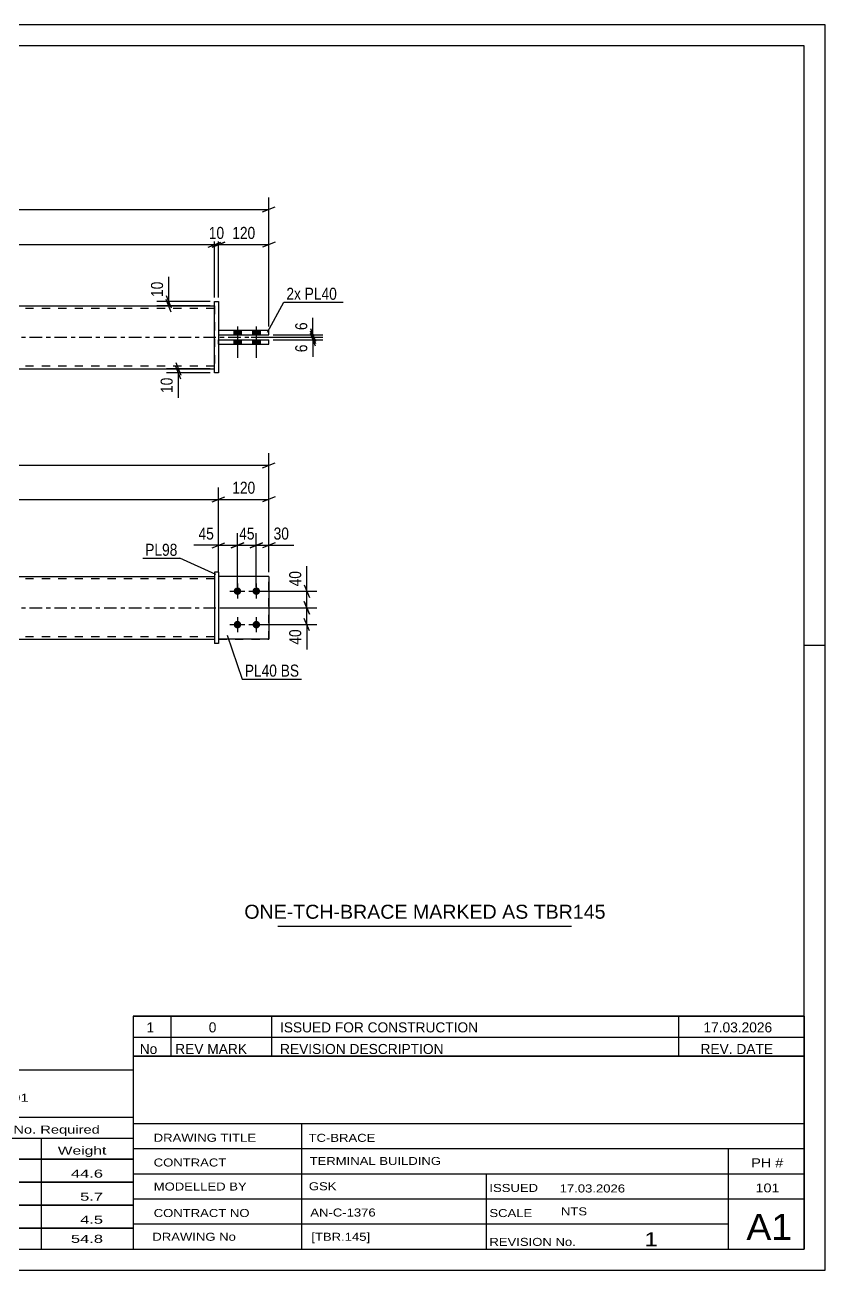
# Model space of a CAD drawing. Header units: millimetres. Extents: x 0 to 420, y 0 to 297.
# Drawn here: x 229.2 to 420, y 0 to 297 of the extents above; entities that cross this region are included whole.
import ezdxf

# ---------------------------------------------------------------- set-up
doc = ezdxf.new("R2010")
doc.units = ezdxf.units.MM
doc.linetypes.add('DXK_LINE_DOT2', pattern=[3.9198, 1.9599, -1.9599])
doc.linetypes.add('DXK_LINE_DOT3', pattern=[5.9187, 2.979, -0.9799, 0.9799, -0.9799])
doc.styles.add('Arial', font='ARIAL.TTF', dxfattribs={"height": 0.2})
doc.styles.add('Arial Narrow', font='ARIALN.TTF', dxfattribs={"height": 0.2})

# ---------------------------------------------------------------- blocks, each defined once
blk = doc.blocks.new('Unknown-580573464-1163')
at = {"color": 5, "linetype": 'Continuous'}
for p, q in [((420, 297), (0, 297)), ((420, 0), (420, 297)), ((415, 292), (5, 292)), ((415, 5), (415, 292)), ((420, 149), (415, 149)), ((5, 5), (415, 5)), ((0, 0), (420, 0))]:
    blk.add_line(p, q, dxfattribs=at)
blk = doc.blocks.new('Part-580573464-1769 - 1738')
at = {"color": 2, "linetype": 'Continuous'}
for p, q in [((287.35, 165.45), (275.35, 165.45)), ((287.35, 165.45), (287.35, 150.45)), ((287.35, 150.45), (275.35, 150.45))]:
    blk.add_line(p, q, dxfattribs=at)
at = {"color": 7, "linetype": 'DXK_LINE_DOT2'}
blk.add_line((275.35, 165.45), (275.35, 150.45), dxfattribs=at)
blk = doc.blocks.new('Part-580573464-1764 - 1738')
at = {"color": 7, "linetype": 'DXK_LINE_DOT2'}
for p, q in [((287.35, 165.45), (275.35, 165.45)), ((275.35, 165.45), (275.35, 150.45)), ((287.35, 150.45), (287.35, 165.45)), ((275.35, 150.45), (287.35, 150.45))]:
    blk.add_line(p, q, dxfattribs=at)
blk = doc.blocks.new('Part-580573464-1784 - 1738')
at = {"color": 2, "linetype": 'Continuous'}
for p, q in [((275.35, 166.45), (274.35, 166.45)), ((274.35, 166.45), (274.35, 149.45)), ((275.35, 166.45), (275.35, 149.45)), ((275.35, 149.45), (274.35, 149.45))]:
    blk.add_line(p, q, dxfattribs=at)
blk = doc.blocks.new('Part-580573464-1804 - 1738')
at = {"color": 2, "linetype": 'Continuous'}
for p, q in [((110.08, 165.45), (274.35, 165.45)), ((110.08, 150.45), (274.35, 150.45))]:
    blk.add_line(p, q, dxfattribs=at)
at = {"color": 7, "linetype": 'DXK_LINE_DOT2'}
for p, q in [((110.08, 150.45), (110.08, 165.45)), ((274.35, 164.85), (110.08, 164.85)), ((274.35, 165.45), (274.35, 150.45)), ((274.35, 151.05), (110.08, 151.05))]:
    blk.add_line(p, q, dxfattribs=at)
at = {"color": 7, "linetype": 'DXK_LINE_DOT3'}
blk.add_line((100.08, 157.95), (284.35, 157.95), dxfattribs=at)
blk = doc.blocks.new('Bolt-580573464-1805 - 1738')
at = {"linetype": 'Continuous'}
for points in [[(279.85, 162.85, -1), (279.85, 161.05, -1)], [(284.35, 162.85, -1), (284.35, 161.05, -1)], [(279.85, 154.85, -1), (279.85, 153.05, -1)], [(284.35, 154.85, -1), (284.35, 153.05, -1)]]:
    blk.add_hatch(color=1, dxfattribs=at).paths.add_polyline_path(points)
at = {"color": 1, "linetype": 'Continuous'}
for p, q in [((279.85, 163.75), (279.85, 160.15)), ((284.35, 163.75), (284.35, 160.15)), ((278.05, 161.95), (281.65, 161.95)), ((282.55, 161.95), (286.15, 161.95)), ((279.85, 155.75), (279.85, 152.15)), ((284.35, 155.75), (284.35, 152.15)), ((278.05, 153.95), (281.65, 153.95)), ((282.55, 153.95), (286.15, 153.95))]:
    blk.add_line(p, q, dxfattribs=at)
blk = doc.blocks.new('Part-580573464-1418 - 1390')
at = {"color": 2, "linetype": 'Continuous'}
for p, q in [((287.35, 224.09), (275.35, 224.09)), ((275.35, 223.09), (287.35, 223.09)), ((287.35, 223.09), (287.35, 224.09))]:
    blk.add_line(p, q, dxfattribs=at)
at = {"color": 7, "linetype": 'DXK_LINE_DOT2'}
blk.add_line((275.35, 224.09), (275.35, 223.09), dxfattribs=at)
blk = doc.blocks.new('Part-580573464-1445 - 1390')
at = {"color": 2, "linetype": 'Continuous'}
for p, q in [((110.08, 229.99), (274.35, 229.99)), ((110.08, 214.99), (274.35, 214.99))]:
    blk.add_line(p, q, dxfattribs=at)
at = {"color": 7, "linetype": 'DXK_LINE_DOT2'}
for p, q in [((110.08, 229.99), (110.08, 214.99)), ((274.35, 229.39), (110.08, 229.39)), ((274.35, 229.99), (274.35, 214.99)), ((274.35, 215.59), (110.08, 215.59))]:
    blk.add_line(p, q, dxfattribs=at)
at = {"color": 7, "linetype": 'DXK_LINE_DOT3'}
blk.add_line((100.08, 222.49), (284.35, 222.49), dxfattribs=at)
blk = doc.blocks.new('Bolt-580573464-1430 - 1390')
at = {"linetype": 'Continuous'}
for points in [[(280.75, 224.09), (278.95, 224.09), (278.95, 223.09), (280.75, 223.09)], [(280.75, 224.09), (278.95, 224.09), (278.95, 223.09), (280.75, 223.09)], [(285.25, 224.09), (283.45, 224.09), (283.45, 223.09), (285.25, 223.09)], [(285.25, 224.09), (283.45, 224.09), (283.45, 223.09), (285.25, 223.09)], [(280.75, 221.89), (278.95, 221.89), (278.95, 220.89), (280.75, 220.89)], [(280.75, 221.89), (278.95, 221.89), (278.95, 220.89), (280.75, 220.89)], [(285.25, 221.89), (283.45, 221.89), (283.45, 220.89), (285.25, 220.89)], [(285.25, 221.89), (283.45, 221.89), (283.45, 220.89), (285.25, 220.89)]]:
    blk.add_hatch(color=1, dxfattribs=at).paths.add_polyline_path(points)
at = {"color": 1, "linetype": 'Continuous'}
for p, q in [((278.95, 224.09), (278.95, 223.09)), ((278.95, 224.09), (278.95, 223.09)), ((279.85, 225.09), (279.85, 217.59)), ((279.85, 225.09), (279.85, 217.59)), ((280.75, 224.09), (280.75, 223.09)), ((280.75, 224.09), (280.75, 223.09)), ((283.45, 224.09), (283.45, 223.09)), ((283.45, 224.09), (283.45, 223.09)), ((284.35, 225.09), (284.35, 217.59)), ((284.35, 225.09), (284.35, 217.59)), ((285.25, 224.09), (285.25, 223.09)), ((285.25, 224.09), (285.25, 223.09)), ((278.95, 221.89), (278.95, 220.89)), ((278.95, 221.89), (278.95, 220.89)), ((280.75, 221.89), (280.75, 220.89)), ((280.75, 221.89), (280.75, 220.89)), ((283.45, 221.89), (283.45, 220.89)), ((283.45, 221.89), (283.45, 220.89)), ((285.25, 221.89), (285.25, 220.89)), ((285.25, 221.89), (285.25, 220.89))]:
    blk.add_line(p, q, dxfattribs=at)
blk = doc.blocks.new('Part-580573464-1457 - 1390')
at = {"color": 2, "linetype": 'Continuous'}
for p, q in [((274.35, 213.99), (274.35, 230.99)), ((274.35, 230.99), (275.35, 230.99)), ((275.35, 230.99), (275.35, 213.99)), ((275.35, 213.99), (274.35, 213.99))]:
    blk.add_line(p, q, dxfattribs=at)
blk = doc.blocks.new('Part-580573464-1462 - 1390')
at = {"color": 2, "linetype": 'Continuous'}
for p, q in [((275.35, 221.89), (287.35, 221.89)), ((275.35, 220.89), (287.35, 220.89)), ((287.35, 220.89), (287.35, 221.89))]:
    blk.add_line(p, q, dxfattribs=at)
at = {"color": 7, "linetype": 'DXK_LINE_DOT2'}
blk.add_line((275.35, 220.89), (275.35, 221.89), dxfattribs=at)
blk = doc.blocks.new('StraightDimension-580573464-1826 - 1738')
at = {"color": 7, "linetype": 'Continuous'}
for p, q in [((279.85, 162.95), (279.85, 175.74)), ((284.35, 162.95), (284.35, 175.74)), ((278.35, 172.29), (281.35, 173.49)), ((279.85, 172.89), (284.35, 172.89)), ((285.85, 173.49), (282.85, 172.29))]:
    blk.add_line(p, q, dxfattribs=at)
at = {"color": 0}
blk.add_wipeout([(284.53, 173.64), (284.53, 177.84), (279.67, 177.84), (279.67, 173.64)], dxfattribs=at)
at = {"color": 3, "style": 'Arial Narrow'}
blk.add_text('45', height=2.863, dxfattribs=at).set_placement((280.27, 174.24))
blk = doc.blocks.new('StraightDimension-580573464-1914 - 1738')
at = {"color": 7, "linetype": 'Continuous'}
for p, q in [((110.58, 184.43), (107.58, 183.23)), ((109.08, 158.95), (109.08, 186.68)), ((273.85, 183.23), (276.85, 184.43)), ((275.35, 166.45), (275.35, 186.68)), ((109.08, 183.83), (275.35, 183.83))]:
    blk.add_line(p, q, dxfattribs=at)
at = {"color": 0}
blk.add_wipeout([(196.47, 184.58), (196.47, 188.78), (187.96, 188.78), (187.96, 184.58)], dxfattribs=at)
at = {"color": 3, "style": 'Arial Narrow'}
blk.add_text('1663', height=2.863, dxfattribs=at).set_placement((188.56, 185.18))
blk = doc.blocks.new('StraightDimension-580573464-1876 - 1738')
at = {"color": 7, "linetype": 'Continuous'}
for p, q in [((295.8, 163.45), (297, 160.45)), ((285.35, 161.95), (298.8, 161.95)), ((296.4, 157.95), (296.4, 161.95)), ((276.35, 157.95), (298.8, 157.95)), ((297, 156.45), (295.8, 159.45))]:
    blk.add_line(p, q, dxfattribs=at)
at = {"color": 0}
blk.add_wipeout([(295.65, 167.34), (291.45, 167.34), (291.45, 162.48), (295.65, 162.48)], dxfattribs=at)
at = {"color": 7, "linetype": 'Continuous'}
blk.add_line((296.4, 161.95), (296.4, 167.86), dxfattribs=at)
blk.add_line((296.4, 161.95), (296.4, 167.86), dxfattribs=at)
at = {"color": 3, "style": 'Arial Narrow'}
blk.add_text('40', height=2.863, rotation=90.0002, dxfattribs=at).set_placement((295.05, 163.08))
blk = doc.blocks.new('StraightDimension-580573464-1810 - 1738')
at = {"color": 7, "linetype": 'Continuous'}
for p, q in [((284.35, 162.95), (284.35, 175.74)), ((287.35, 166.45), (287.35, 175.74)), ((282.85, 172.29), (285.85, 173.49)), ((284.35, 172.89), (287.35, 172.89)), ((288.85, 173.49), (285.85, 172.29))]:
    blk.add_line(p, q, dxfattribs=at)
at = {"color": 0}
blk.add_wipeout([(292.73, 173.64), (292.73, 177.84), (287.88, 177.84), (287.88, 173.64)], dxfattribs=at)
at = {"color": 7, "linetype": 'Continuous'}
blk.add_line((287.35, 172.89), (293.26, 172.89), dxfattribs=at)
blk.add_line((287.35, 172.89), (293.26, 172.89), dxfattribs=at)
at = {"color": 3, "style": 'Arial Narrow'}
blk.add_text('30', height=2.863, dxfattribs=at).set_placement((288.48, 174.24))
blk = doc.blocks.new('StraightDimension-580573464-1839 - 1738')
at = {"color": 7, "linetype": 'Continuous'}
for p, q in [((275.35, 166.45), (275.35, 175.74)), ((279.85, 162.95), (279.85, 175.74)), ((273.85, 172.29), (276.85, 173.49)), ((275.35, 172.89), (279.85, 172.89)), ((281.35, 173.49), (278.35, 172.29))]:
    blk.add_line(p, q, dxfattribs=at)
at = {"color": 0}
blk.add_wipeout([(274.83, 173.64), (274.83, 177.84), (269.97, 177.84), (269.97, 173.64)], dxfattribs=at)
at = {"color": 7, "linetype": 'Continuous'}
blk.add_line((275.35, 172.89), (269.44, 172.89), dxfattribs=at)
blk.add_line((275.35, 172.89), (269.44, 172.89), dxfattribs=at)
at = {"color": 3, "style": 'Arial Narrow'}
blk.add_text('45', height=2.863, dxfattribs=at).set_placement((270.57, 174.24))
blk = doc.blocks.new('StraightDimension-580573464-1856 - 1738')
at = {"color": 7, "linetype": 'Continuous'}
for p, q in [((97.08, 166.45), (97.08, 194.83)), ((287.35, 166.45), (287.35, 194.83)), ((98.58, 192.58), (95.58, 191.38)), ((97.08, 191.98), (287.35, 191.98)), ((285.85, 191.38), (288.85, 192.58))]:
    blk.add_line(p, q, dxfattribs=at)
at = {"color": 0}
blk.add_wipeout([(196.47, 192.73), (196.47, 196.93), (187.96, 196.93), (187.96, 192.73)], dxfattribs=at)
at = {"color": 3, "style": 'Arial Narrow'}
blk.add_text('1903', height=2.863, dxfattribs=at).set_placement((188.56, 193.33))
blk = doc.blocks.new('StraightDimension-580573464-1885 - 1738')
at = {"color": 7, "linetype": 'Continuous'}
for p, q in [((276.35, 157.95), (298.8, 157.95)), ((295.8, 159.45), (297, 156.45)), ((296.4, 153.95), (296.4, 157.95)), ((297, 152.45), (295.8, 155.45)), ((285.35, 153.95), (298.8, 153.95))]:
    blk.add_line(p, q, dxfattribs=at)
at = {"color": 0}
blk.add_wipeout([(295.65, 153.43), (291.45, 153.43), (291.45, 148.57), (295.65, 148.57)], dxfattribs=at)
at = {"color": 7, "linetype": 'Continuous'}
blk.add_line((296.4, 153.95), (296.4, 148.05), dxfattribs=at)
blk.add_line((296.4, 153.95), (296.4, 148.05), dxfattribs=at)
at = {"color": 3, "style": 'Arial Narrow'}
blk.add_text('40', height=2.863, rotation=90.0002, dxfattribs=at).set_placement((295.05, 149.17))
blk = doc.blocks.new('StraightDimension-580573464-1895 - 1738')
at = {"color": 7, "linetype": 'Continuous'}
for p, q in [((273.85, 183.23), (276.85, 184.43)), ((275.35, 166.45), (275.35, 186.68)), ((288.85, 184.43), (285.85, 183.23)), ((287.35, 166.45), (287.35, 186.68)), ((275.35, 183.83), (287.35, 183.83))]:
    blk.add_line(p, q, dxfattribs=at)
at = {"color": 0}
blk.add_wipeout([(284.69, 184.58), (284.69, 188.78), (278.01, 188.78), (278.01, 184.58)], dxfattribs=at)
at = {"color": 3, "style": 'Arial Narrow'}
blk.add_text('120', height=2.863, dxfattribs=at).set_placement((278.61, 185.18))
blk = doc.blocks.new('StraightDimension-580573464-1552 - 1390')
at = {"color": 7, "linetype": 'Continuous'}
for p, q in [((262.85, 232.49), (264.05, 229.49)), ((273.35, 230.99), (260.6, 230.99)), ((273.35, 229.99), (260.6, 229.99)), ((264.05, 228.49), (262.85, 231.49)), ((263.45, 229.99), (263.45, 230.99))]:
    blk.add_line(p, q, dxfattribs=at)
at = {"color": 0}
blk.add_wipeout([(262.7, 236.37), (258.5, 236.37), (258.5, 231.51), (262.7, 231.51)], dxfattribs=at)
at = {"color": 7, "linetype": 'Continuous'}
blk.add_line((263.45, 230.99), (263.45, 236.89), dxfattribs=at)
blk.add_line((263.45, 230.99), (263.45, 236.89), dxfattribs=at)
at = {"color": 3, "style": 'Arial Narrow'}
blk.add_text('10', height=2.863, rotation=90.0002, dxfattribs=at).set_placement((262.1, 232.11))
blk = doc.blocks.new('StraightDimension-580573464-1538 - 1390')
at = {"color": 7, "linetype": 'Continuous'}
for p, q in [((273.35, 214.99), (262.9, 214.99)), ((273.35, 213.99), (262.9, 213.99)), ((265.15, 216.49), (266.35, 213.49)), ((266.35, 212.49), (265.15, 215.49)), ((265.75, 213.99), (265.75, 214.99))]:
    blk.add_line(p, q, dxfattribs=at)
at = {"color": 0}
blk.add_wipeout([(265, 213.46), (260.8, 213.46), (260.8, 208.61), (265, 208.61)], dxfattribs=at)
at = {"color": 7, "linetype": 'Continuous'}
blk.add_line((265.75, 213.99), (265.75, 208.08), dxfattribs=at)
blk.add_line((265.75, 213.99), (265.75, 208.08), dxfattribs=at)
at = {"color": 3, "style": 'Arial Narrow'}
blk.add_text('10', height=2.863, rotation=90.0002, dxfattribs=at).set_placement((264.4, 209.21))
blk = doc.blocks.new('StraightDimension-580573464-1567 - 1390')
at = {"color": 7, "linetype": 'Continuous'}
for p, q in [((97.08, 225.09), (97.08, 255.86)), ((287.35, 225.09), (287.35, 255.86)), ((98.58, 253.61), (95.58, 252.41)), ((97.08, 253.01), (287.35, 253.01)), ((285.85, 252.41), (288.85, 253.61))]:
    blk.add_line(p, q, dxfattribs=at)
at = {"color": 0}
blk.add_wipeout([(196.47, 253.76), (196.47, 257.96), (187.96, 257.96), (187.96, 253.76)], dxfattribs=at)
at = {"color": 3, "style": 'Arial Narrow'}
blk.add_text('1903', height=2.863, dxfattribs=at).set_placement((188.56, 254.36))
blk = doc.blocks.new('StraightDimension-580573464-1578 - 1390')
at = {"color": 7, "linetype": 'Continuous'}
for p, q in [((275.35, 231.99), (275.35, 247.45)), ((287.35, 225.09), (287.35, 247.45)), ((273.85, 244), (276.85, 245.2)), ((275.35, 244.6), (287.35, 244.6)), ((288.85, 245.2), (285.85, 244))]:
    blk.add_line(p, q, dxfattribs=at)
at = {"color": 0}
blk.add_wipeout([(284.69, 245.35), (284.69, 249.55), (278.01, 249.55), (278.01, 245.35)], dxfattribs=at)
at = {"color": 3, "style": 'Arial Narrow'}
blk.add_text('120', height=2.863, dxfattribs=at).set_placement((278.61, 245.95))
blk = doc.blocks.new('StraightDimension-580573464-1608 - 1390')
at = {"color": 7, "linetype": 'Continuous'}
for p, q in [((110.08, 231.99), (110.08, 247.45)), ((274.35, 231.99), (274.35, 247.45)), ((111.58, 245.2), (108.58, 244)), ((110.08, 244.6), (274.35, 244.6)), ((272.85, 244), (275.85, 245.2))]:
    blk.add_line(p, q, dxfattribs=at)
at = {"color": 0}
blk.add_wipeout([(196.47, 245.35), (196.47, 249.55), (187.96, 249.55), (187.96, 245.35)], dxfattribs=at)
at = {"color": 3, "style": 'Arial Narrow'}
blk.add_text('1643', height=2.863, dxfattribs=at).set_placement((188.56, 245.95))
blk = doc.blocks.new('StraightDimension-580573464-1618 - 1390')
at = {"color": 7, "linetype": 'Continuous'}
for p, q in [((274.35, 231.99), (274.35, 247.45)), ((275.35, 231.99), (275.35, 247.45)), ((272.85, 244), (275.85, 245.2)), ((276.85, 245.2), (273.85, 244)), ((274.35, 244.6), (275.35, 244.6))]:
    blk.add_line(p, q, dxfattribs=at)
at = {"color": 0}
blk.add_wipeout([(277.28, 245.35), (277.28, 249.55), (272.42, 249.55), (272.42, 245.35)], dxfattribs=at)
at = {"color": 3, "style": 'Arial Narrow'}
blk.add_text('10', height=2.863, dxfattribs=at).set_placement((273.02, 245.95))
blk = doc.blocks.new('StraightDimension-580573464-1650 - 1390')
at = {"color": 7, "linetype": 'Continuous'}
for p, q in [((297.25, 223.99), (298.45, 220.99)), ((298.45, 220.39), (297.25, 223.39)), ((283.1, 222.49), (300.25, 222.49)), ((288.35, 221.89), (300.25, 221.89)), ((297.85, 221.89), (297.85, 222.49))]:
    blk.add_line(p, q, dxfattribs=at)
at = {"color": 0}
blk.add_wipeout([(297.1, 221.36), (292.9, 221.36), (292.9, 218.33), (297.1, 218.33)], dxfattribs=at)
at = {"color": 7, "linetype": 'Continuous'}
blk.add_line((297.85, 221.89), (297.85, 217.81), dxfattribs=at)
blk.add_line((297.85, 221.89), (297.85, 217.81), dxfattribs=at)
at = {"color": 3, "style": 'Arial Narrow'}
blk.add_text('6', height=2.86, rotation=90.0002, dxfattribs=at).set_placement((296.5, 218.93))
blk = doc.blocks.new('StraightDimension-580573464-1661 - 1390')
at = {"color": 7, "linetype": 'Continuous'}
for p, q in [((288.35, 223.09), (300.25, 223.09)), ((297.25, 224.59), (298.45, 221.59)), ((298.45, 220.99), (297.25, 223.99)), ((297.85, 222.49), (297.85, 223.09)), ((283.1, 222.49), (300.25, 222.49))]:
    blk.add_line(p, q, dxfattribs=at)
at = {"color": 0}
blk.add_wipeout([(297.1, 226.64), (292.9, 226.64), (292.9, 223.61), (297.1, 223.61)], dxfattribs=at)
at = {"color": 7, "linetype": 'Continuous'}
blk.add_line((297.85, 223.09), (297.85, 227.17), dxfattribs=at)
blk.add_line((297.85, 223.09), (297.85, 227.17), dxfattribs=at)
at = {"color": 3, "style": 'Arial Narrow'}
blk.add_text('6', height=2.86, rotation=90.0002, dxfattribs=at).set_placement((296.5, 224.21))
blk = doc.blocks.new('Unknown-580573464-3696')
at = {"color": 7, "linetype": 'Continuous'}
for p, q in [((255, 51.05), (255, 5)), ((255, 51.05), (415, 51.05)), ((415, 51), (415, 5)), ((255, 35), (415, 35)), ((295.14, 35), (295.14, 5)), ((255, 29), (415, 29)), ((397, 5.05), (397, 29.05)), ((255, 23), (415, 23)), ((339.14, 23), (339.14, 5)), ((255, 17), (415, 17)), ((255, 11), (397, 11)), ((255, 5), (415, 5))]:
    blk.add_line(p, q, dxfattribs=at)
at = {"color": 7, "style": 'Arial Narrow'}
for s, height, width, p in [('DRAWING TITLE', 1.9089, 1.425378, (259.88, 30.61)), ('TC-BRACE', 1.909, 1.425378, (296.81, 30.59)), ('TERMINAL BUILDING', 1.9089, 1.425378, (297.06, 25.07)), ('CONTRACT', 1.909, 1.425378, (259.88, 24.71)), ('MODELLED BY', 1.9089, 1.425378, (259.88, 18.98)), ('GSK', 1.909, 1.425378, (296.88, 19.04)), ('ISSUED', 1.909, 1.425378, (339.94, 18.64)), ('17.03.2026', 1.909, 1.425378, (356.69, 18.52)), ('CONTRACT NO', 1.9089, 1.425378, (259.88, 12.66)), ('AN-C-1376', 1.909, 1.425378, (297.23, 12.78)), ('SCALE', 1.909, 1.425378, (339.94, 12.65)), ('A1', 6.204, 1.25, (401.24, 7.2)), ('DRAWING No', 1.909, 1.425378, (259.56, 7)), ('[TBR.145]', 1.909, 1.425378, (297.46, 6.99)), ('1', 3.34, 1.5, (376.91, 5.68)), ('REVISION No.', 1.9089, 1.425378, (339.94, 5.77))]:
    blk.add_text(s, height=height, dxfattribs=dict(at, width=width)).set_placement(p)
at = {"color": 7, "linetype": 'Continuous', "style": 'Arial Narrow'}
for s, height, width, p in [('PH #', 2.1, 1.42538, (402.4, 24.55)), ('101', 2.1, 1.42538, (403.41, 18.55)), ('NTS', 1.909, 1.425378, (357, 13.05))]:
    blk.add_text(s, height=height, dxfattribs=dict(at, width=width)).set_placement(p)
blk = doc.blocks.new('Unknown-580573464-3697')
at = {"color": 7, "linetype": 'Continuous'}
for p, q in [((255, 60.55), (415, 60.55)), ((415, 60.55), (255, 60.55)), ((255, 60.55), (255, 55.55)), ((264, 60.55), (264, 55.55)), ((288, 60.55), (288, 55.55)), ((385, 60.55), (385, 55.55)), ((415, 60.55), (415, 55.55)), ((255, 55.55), (415, 55.55)), ((255, 55.55), (255, 51.05)), ((255, 55.55), (415, 55.55)), ((264, 55.55), (264, 51.05)), ((288, 55.55), (288, 51.05)), ((385, 55.55), (385, 51.05)), ((415, 55.55), (415, 51.05)), ((415, 51.05), (255, 51.05))]:
    blk.add_line(p, q, dxfattribs=at)
at = {"color": 7, "linetype": 'Continuous', "style": 'Arial Narrow'}
for s, height, width, p in [('1', 2.39, 1.196471, (258.16, 56.7)), ('0', 2.39, 1.196471, (273, 56.7)), ('ISSUED FOR CONSTRUCTION', 2.3861, 1.196471, (290, 56.7)), ('17.03.2026', 2.386, 1.196471, (391, 56.7)), ('No', 2.386, 1.2, (256.54, 51.55)), ('REV MARK', 2.386, 1.2, (265, 51.55)), ('REVISION DESCRIPTION', 2.3861, 1.2, (290, 51.55)), ('REV. DATE', 2.386, 1.2, (390.28, 51.55))]:
    blk.add_text(s, height=height, dxfattribs=dict(at, width=width)).set_placement(p)
blk = doc.blocks.new('Unknown-580573464-3698')
at = {"color": 7, "linetype": 'Continuous'}
for p, q in [((95, 47.75), (255, 47.75)), ((95, 36.5), (95, 47.75)), ((255, 47.75), (255, 36.5)), ((95, 36.5), (255, 36.5)), ((95, 36.5), (95, 31.5)), ((255, 36.5), (255, 31.5)), ((95, 31.5), (255, 31.5)), ((95, 31.5), (95, 26.5)), ((119, 31.5), (119, 26.5)), ((154.5, 31.5), (154.5, 26.5)), ((180.5, 31.5), (180.5, 26.5)), ((193.5, 31.5), (193.5, 26.5)), ((211, 31.5), (211, 26.5)), ((233, 31.5), (233, 26.5)), ((255, 31.5), (255, 26.5)), ((95, 26.5), (255, 26.5)), ((95, 26.45), (95, 21.05)), ((95, 26.45), (255, 26.45)), ((119, 26.5), (119, 21)), ((154.5, 26.5), (154.5, 21)), ((180.5, 26.5), (180.5, 21)), ((193.5, 26.5), (193.5, 21)), ((211, 26.5), (211, 21)), ((233, 26.5), (233, 21)), ((255, 26.45), (255, 21.05)), ((95, 21.05), (255, 21.05)), ((95, 20.95), (95, 15.55)), ((95, 20.95), (255, 20.95)), ((119, 21), (119, 15.5)), ((154.5, 21), (154.5, 15.5)), ((180.5, 21), (180.5, 15.5)), ((193.5, 21), (193.5, 15.5)), ((211, 21), (211, 15.5)), ((233, 21), (233, 15.5)), ((255, 20.95), (255, 15.55)), ((95, 15.55), (255, 15.55)), ((95, 15.45), (95, 10.05)), ((95, 15.45), (255, 15.45)), ((119, 15.5), (119, 10)), ((154.5, 15.5), (154.5, 10)), ((180.5, 15.5), (180.5, 10)), ((193.5, 15.5), (193.5, 10)), ((211, 15.5), (211, 10)), ((233, 15.5), (233, 10)), ((255, 15.45), (255, 10.05)), ((95, 10.05), (255, 10.05)), ((95, 10), (255, 10)), ((95, 10), (95, 5)), ((211, 10), (211, 5)), ((233, 10), (233, 5)), ((255, 10), (255, 5)), ((95, 5), (255, 5))]:
    blk.add_line(p, q, dxfattribs=at)
at = {"color": 7, "style": 'Arial Narrow'}
for s, height, width, p in [('GENERAL NOTES & WELD DETAILS :', 2.8633, 1.4, (96.15, 40.06)), ('REFER TYP DRAWING TYP-01', 1.9089, 1.6, (179.7, 40.16)), ("MATERIAL LIST FOR ASSEMBLY MK'D", 1.9089, 1.6, (96.15, 32.56)), ('TBR145', 1.909, 1.794707, (187.59, 32.47)), ('1', 1.91, 1.794707, (217.08, 32.56)), ('No. Required', 1.9089, 1.6, (226.41, 32.56)), ('Mark', 1.909, 1.7, (96.34, 27.5)), ('Profile', 1.909, 1.7, (129.41, 27.5)), ('Material', 1.909, 1.7, (159.54, 27.56)), ('No.', 1.909, 1.7, (184.5, 27.56)), ('Length', 1.909, 1.7, (195, 27.56)), ('Area', 1.909, 1.7, (217.5, 27.56)), ('Weight', 1.909, 1.7, (237, 27.56))]:
    blk.add_text(s, height=height, dxfattribs=dict(at, width=width)).set_placement(p)
at = {"color": 7, "linetype": 'Continuous', "style": 'Arial Narrow'}
for s, height, width, p in [('TBR145', 1.909, 1.794707, (96.5, 22.06)), ('SHS150*6', 1.909, 1.794707, (121, 22.06)), ('E350', 1.909, 1.794707, (160.74, 22.06)), ('1', 1.91, 1.794707, (184.86, 22.06)), ('1643', 1.909, 1.794707, (197.58, 22.06)), ('1.0', 1.909, 1.794707, (221.32, 22.06)), ('44.6', 1.909, 1.794707, (240.14, 22.06)), ('PL40', 1.909, 1.794707, (96.5, 16.56)), ('PL10*120', 1.909, 1.794707, (121, 16.56)), ('E350', 1.909, 1.794707, (160.74, 16.56)), ('4', 1.91, 1.794707, (184.86, 16.56)), ('150', 1.909, 1.794707, (199.77, 16.56)), ('0.0', 1.909, 1.794707, (221.32, 16.56)), ('5.7', 1.909, 1.794707, (242.33, 16.56)), ('PL98', 1.909, 1.794707, (96.5, 11.06)), ('PL10*170', 1.909, 1.794707, (121, 11.06)), ('E350', 1.909, 1.794707, (160.74, 11.06)), ('2', 1.91, 1.794707, (184.86, 11.06)), ('170', 1.909, 1.794707, (199.77, 11.06)), ('0.1', 1.909, 1.794707, (221.32, 11.06)), ('4.5', 1.909, 1.794707, (242.33, 11.06)), ('Total', 1.909, 1.7, (197.33, 6.5)), ('1.3', 1.909, 1.794707, (220.83, 6.5)), ('54.8', 1.909, 1.794707, (240.14, 6.5))]:
    blk.add_text(s, height=height, dxfattribs=dict(at, width=width)).set_placement(p)
blk = doc.blocks.new('Unknown-580573464-3699')
at = {"color": 7, "linetype": 'Continuous'}
blk.add_line((289.5, 82.05), (359.5, 82.05), dxfattribs=at)
at = {"color": 7, "style": 'Arial'}
blk.add_text('ONE-TCH-BRACE MARKED AS TBR145', height=3.3428, dxfattribs=at).set_placement((281.49, 83.8))
blk = doc.blocks.new('Mark-580573464-1780 - 1738')
at = {"color": 0}
blk.add_wipeout([(265.54, 170.37), (265.54, 173.37), (257.86, 173.37), (257.86, 170.37)], dxfattribs=at)
blk.add_wipeout([(265.54, 170.37), (265.54, 173.37), (257.86, 173.37), (257.86, 170.37)], dxfattribs=at)
at = {"color": 30, "linetype": 'Continuous'}
for p in [(257.26, 169.77), (274.71, 165.89)]:
    blk.add_line(p, (266.14, 169.77), dxfattribs=at)
at = {"color": 3, "style": 'Arial Narrow'}
blk.add_text('PL98', height=2.863, dxfattribs=at).set_placement((257.86, 170.37))
blk = doc.blocks.new('MarkSet-580573464-2051 - 1738')
at = {"color": 0}
blk.add_wipeout([(289.27, 141.55), (289.27, 144.55), (281.6, 144.55), (281.6, 141.55)], dxfattribs=at)
blk.add_wipeout([(289.27, 141.55), (289.27, 144.55), (281.6, 144.55), (281.6, 141.55)], dxfattribs=at)
at = {"color": 30, "linetype": 'Continuous'}
blk.add_line((277.36, 151.42), (281, 140.95), dxfattribs=at)
at = {"color": 0}
blk.add_wipeout([(294.55, 141.55), (294.55, 144.55), (290.17, 144.55), (290.17, 141.55)], dxfattribs=at)
blk.add_wipeout([(294.55, 141.55), (294.55, 144.55), (290.17, 144.55), (290.17, 141.55)], dxfattribs=at)
at = {"color": 30, "linetype": 'Continuous'}
blk.add_line((281, 140.95), (295.15, 140.95), dxfattribs=at)
at = {"color": 3, "style": 'Arial Narrow'}
for s, p in [('PL40', (281.6, 141.55)), ('BS', (290.17, 141.55))]:
    blk.add_text(s, height=2.863, dxfattribs=at).set_placement(p)
blk = doc.blocks.new('MarkSet-580573464-1723 - 1390')
at = {"color": 0}
blk.add_wipeout([(294.99, 231.44), (294.99, 234.44), (291.52, 234.44), (291.52, 231.44)], dxfattribs=at)
blk.add_wipeout([(294.99, 231.44), (294.99, 234.44), (291.52, 234.44), (291.52, 231.44)], dxfattribs=at)
at = {"color": 30, "linetype": 'Continuous'}
blk.add_line((286.99, 223.7), (290.92, 230.84), dxfattribs=at)
at = {"color": 0}
blk.add_wipeout([(303.56, 231.44), (303.56, 234.44), (295.89, 234.44), (295.89, 231.44)], dxfattribs=at)
blk.add_wipeout([(303.56, 231.44), (303.56, 234.44), (295.89, 234.44), (295.89, 231.44)], dxfattribs=at)
at = {"color": 30, "linetype": 'Continuous'}
blk.add_line((290.92, 230.84), (305.06, 230.84), dxfattribs=at)
at = {"color": 3, "style": 'Arial Narrow'}
for s, p in [('2x', (291.52, 231.44)), ('PL40', (295.89, 231.44))]:
    blk.add_text(s, height=2.863, dxfattribs=at).set_placement(p)

msp = doc.modelspace()

# ---------------------------------------------------------------- block references
for name in ['Unknown-580573464-1163', 'Part-580573464-1445 - 1390', 'Part-580573464-1457 - 1390', 'Part-580573464-1418 - 1390', 'Bolt-580573464-1430 - 1390', 'Part-580573464-1462 - 1390', 'Part-580573464-1784 - 1738', 'Part-580573464-1804 - 1738', 'Part-580573464-1769 - 1738', 'Part-580573464-1764 - 1738', 'Bolt-580573464-1805 - 1738', 'Unknown-580573464-3699', 'Unknown-580573464-3697', 'Unknown-580573464-3696', 'Unknown-580573464-3698']:
    msp.add_blockref(name, (0, 0))

# ---------------------------------------------------------------- next in the draw order: block references
for name in ['StraightDimension-580573464-1552 - 1390', 'StraightDimension-580573464-1538 - 1390', 'StraightDimension-580573464-1914 - 1738', 'StraightDimension-580573464-1826 - 1738']:
    msp.add_blockref(name, (0, 0))

# ---------------------------------------------------------------- next in the draw order: block references
for name in ['StraightDimension-580573464-1567 - 1390', 'StraightDimension-580573464-1876 - 1738']:
    msp.add_blockref(name, (0, 0))

# ---------------------------------------------------------------- next in the draw order: block references
for name in ['StraightDimension-580573464-1578 - 1390', 'StraightDimension-580573464-1839 - 1738', 'StraightDimension-580573464-1810 - 1738', 'StraightDimension-580573464-1885 - 1738']:
    msp.add_blockref(name, (0, 0))

# ---------------------------------------------------------------- next in the draw order: block references
for name in ['StraightDimension-580573464-1608 - 1390', 'StraightDimension-580573464-1650 - 1390', 'StraightDimension-580573464-1856 - 1738', 'MarkSet-580573464-2051 - 1738']:
    msp.add_blockref(name, (0, 0))

# ---------------------------------------------------------------- next in the draw order: block references
for name in ['StraightDimension-580573464-1618 - 1390', 'StraightDimension-580573464-1661 - 1390', 'StraightDimension-580573464-1895 - 1738']:
    msp.add_blockref(name, (0, 0))

# ---------------------------------------------------------------- next in the draw order: block references
for name in ['MarkSet-580573464-1723 - 1390', 'Mark-580573464-1780 - 1738']:
    msp.add_blockref(name, (0, 0))

doc.saveas('drawing.dxf')
